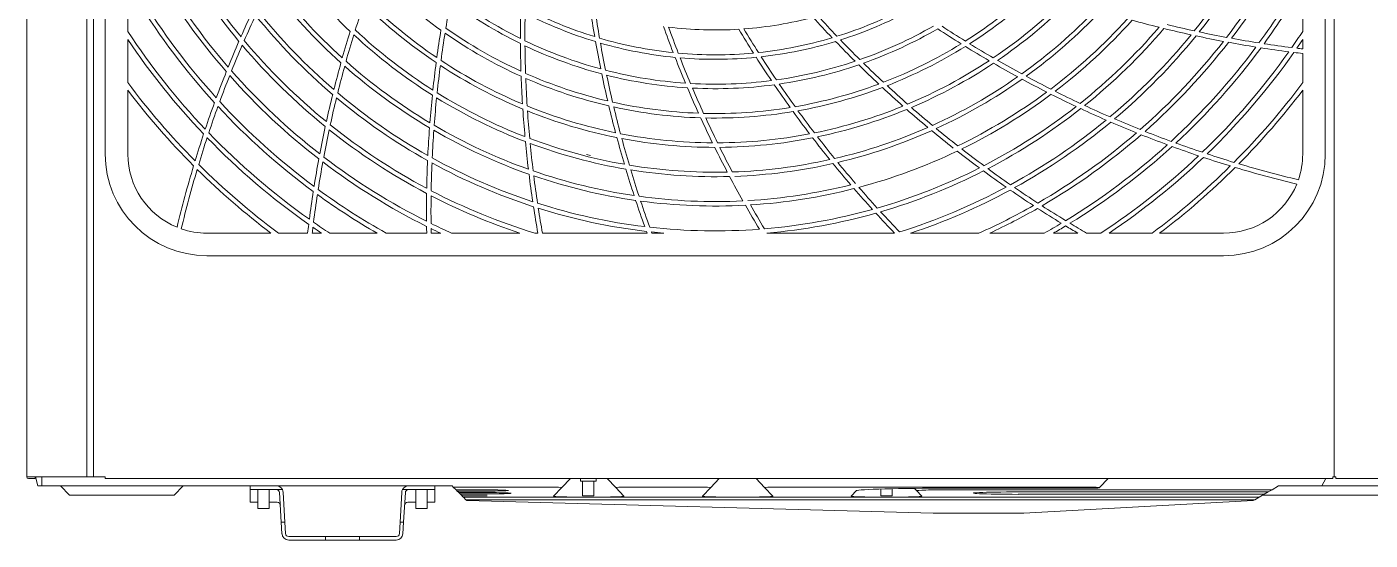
# Model space of a CAD drawing. Header units: millimetres. Extents: x -5096 to 255006, y -2833 to 77941.
# Drawn here: x 61442 to 62258, y 32285 to 32597 of the extents above; entities that cross this region are included whole.
import ezdxf

# ---------------------------------------------------------------- set-up
doc = ezdxf.new("R2010")
doc.units = ezdxf.units.MM
doc.layers.add('图框', color=7, linetype='Continuous', lineweight=0)

# ---------------------------------------------------------------- blocks, each defined once
blk = doc.blocks.new('A$C263F1397')
at = {"layer": '图框', "color": 7, "linetype": 'Continuous'}
for p, q in [((0, 0.112), (0, 5.2945)), ((2.3148, 0.112), (2.3148, 5.296)), ((2.3148, 5.2945), (2.3148, 0.112)), ((0.106, 0.112), (0.106, 5.278)), ((0.118, 0.112), (0.118, 5.278)), ((0.1388, 2.484), (0.1388, 0.684)), ((2.2988, 0.684), (2.2988, 2.484)), ((2.2588, 0.9853), (2.2588, 0.9014)), ((0.1788, 0.9014), (0.1788, 0.9266)), ((0.1788, 0.8107), (0.1788, 0.8869)), ((2.2588, 0.8869), (2.2588, 0.8704)), ((2.2588, 0.8623), (2.2588, 0.8107)), ((0.1788, 0.684), (0.1788, 0.7974)), ((2.2588, 0.7974), (2.2588, 0.684)), ((0.9908, 0.6836), (0.9976, 0.6816)), ((0.4322, 0.544), (0.3188, 0.544)), ((0.4971, 0.544), (0.4455, 0.544)), ((0.5217, 0.544), (0.5052, 0.544)), ((0.6201, 0.544), (0.5362, 0.544)), ((0.7079, 0.544), (0.6363, 0.544)), ((0.7327, 0.544), (0.7159, 0.544)), ((0.873, 0.544), (0.7519, 0.544)), ((0.9047, 0.544), (0.8992, 0.544)), ((1.0981, 0.544), (0.9129, 0.544)), ((1.1275, 0.544), (1.1066, 0.544)), ((1.5362, 0.544), (1.3102, 0.544)), ((1.6857, 0.544), (1.5647, 0.544)), ((1.8013, 0.544), (1.7049, 0.544)), ((1.8604, 0.544), (1.8175, 0.544)), ((1.9014, 0.544), (1.8762, 0.544)), ((1.9921, 0.544), (1.9159, 0.544)), ((2.1188, 0.544), (2.0055, 0.544)), ((0.3188, 0.504), (2.1188, 0.504)), ((0, 0.112), (0, 0.112)), ((0, 0.112), (0.0988, 0.112)), ((0.0148, 0.1092), (0.0028, 0.1092)), ((0.0148, 0.112), (0.0148, 0.1092)), ((0.0194, 0.096), (0.0151, 0.112)), ((0.0268, 0.096), (0.0194, 0.096)), ((0.0268, 0.112), (0.0268, 0.096)), ((0.0404, 0.096), (0.0268, 0.096)), ((0.3952, 0.096), (0.0404, 0.096)), ((0.0595, 0.096), (0.0755, 0.08)), ((0.0988, 0.112), (0.1388, 0.112)), ((0.1388, 0.112), (0.1388, 0.112)), ((0.1388, 0.112), (0.1388, 0.112)), ((0.1388, 0.1092), (0.1388, 0.112)), ((0.1388, 0.112), (0.1388, 0.112)), ((2.312, 0.1092), (0.1388, 0.1092)), ((0.2608, 0.08), (0.2768, 0.096)), ((0.3952, 0.0896), (0.3952, 0.096)), ((0.3952, 0.096), (0.4072, 0.096)), ((0.4419, 0.096), (0.4072, 0.096)), ((0.6757, 0.096), (0.4419, 0.096)), ((0.7104, 0.096), (0.6757, 0.096)), ((0.7104, 0.096), (0.7224, 0.096)), ((0.7224, 0.096), (0.7224, 0.0896)), ((0.7528, 0.096), (0.7224, 0.096)), ((0.7224, 0.096), (0.7224, 0.0896)), ((0.7528, 0.096), (0.7548, 0.094)), ((0.9622, 0.1092), (0.9472, 0.0934)), ((0.9802, 0.1092), (0.9802, 0.1048)), ((1.0078, 0.1048), (0.9802, 0.1048)), ((0.984, 0.1048), (0.984, 0.0784)), ((1.004, 0.0784), (1.004, 0.1048)), ((1.0078, 0.1048), (1.0078, 0.1092)), ((1.0274, 0.1092), (1.0425, 0.0934)), ((1.2258, 0.1092), (1.2108, 0.0934)), ((1.291, 0.1092), (1.3061, 0.0934)), ((1.9142, 0.1092), (1.8991, 0.0933)), ((2.2045, 0.0893), (2.2161, 0.096)), ((2.2161, 0.096), (2.2924, 0.096)), ((2.2161, 0.096), (2.3348, 0.096)), ((2.2997, 0.1092), (2.2924, 0.096)), ((2.2924, 0.096), (2.4387, 0.096)), ((2.312, 0.112), (2.312, 0.112)), ((2.312, 0.112), (2.312, 0.1092)), ((2.312, 0.112), (2.312, 0.112)), ((2.312, 0.112), (2.312, 0.112)), ((2.312, 0.112), (2.3148, 0.112)), ((2.3148, 0.112), (2.3176, 0.112)), ((2.3176, 0.112), (2.3176, 0.112)), ((2.3176, 0.112), (2.3176, 0.112)), ((2.3176, 0.1092), (2.3176, 0.112)), ((2.3176, 0.112), (2.3176, 0.112)), ((2.6708, 0.1092), (2.3176, 0.1092)), ((0.1015, 0.08), (0.0755, 0.08)), ((0.2348, 0.08), (0.1015, 0.08)), ((0.2608, 0.08), (0.2348, 0.08)), ((0.3952, 0.0839), (0.3952, 0.0896)), ((0.4072, 0.0896), (0.3952, 0.0896)), ((0.3952, 0.0756), (0.3952, 0.0839)), ((0.3952, 0.0672), (0.3952, 0.0756)), ((0.4419, 0.0896), (0.4072, 0.0896)), ((0.4088, 0.0896), (0.4088, 0.056)), ((0.4288, 0.056), (0.4288, 0.0896)), ((0.4525, 0.0896), (0.4419, 0.0896)), ((0.4505, 0.032), (0.4475, 0.0843)), ((0.4539, 0.0847), (0.457, 0.032)), ((0.6637, 0.0847), (0.6607, 0.032)), ((0.6757, 0.0896), (0.6651, 0.0896)), ((0.6671, 0.032), (0.6701, 0.0843)), ((0.7104, 0.0896), (0.6757, 0.0896)), ((0.6888, 0.0896), (0.6888, 0.056)), ((0.7088, 0.056), (0.7088, 0.0896)), ((0.7224, 0.0896), (0.7104, 0.0896)), ((0.7224, 0.0896), (0.7224, 0.0839)), ((0.7224, 0.0756), (0.7224, 0.0839)), ((0.7224, 0.0756), (0.7224, 0.0672)), ((0.7548, 0.094), (0.7598, 0.089)), ((0.9238, 0.094), (0.7548, 0.094)), ((0.7598, 0.089), (0.7619, 0.0869)), ((0.7598, 0.089), (0.8148, 0.089)), ((0.8148, 0.0869), (0.7619, 0.0869)), ((0.7619, 0.0869), (0.7646, 0.0843)), ((0.7646, 0.0843), (0.7669, 0.082)), ((0.7646, 0.0843), (0.8148, 0.0843)), ((0.7669, 0.082), (0.7693, 0.0796)), ((0.8148, 0.082), (0.7669, 0.082)), ((0.7693, 0.0796), (0.7718, 0.077)), ((0.7693, 0.0796), (0.8148, 0.0796)), ((0.7718, 0.077), (0.7728, 0.0761)), ((0.8148, 0.077), (0.7718, 0.077)), ((0.7728, 0.0761), (2.1816, 0.0761)), ((0.7728, 0.0761), (0.7772, 0.0716)), ((0.7772, 0.0716), (0.7788, 0.0701)), ((0.7772, 0.0716), (2.1739, 0.0716)), ((0.9472, 0.0934), (0.9324, 0.0778)), ((1.004, 0.0784), (0.984, 0.0784)), ((1.0572, 0.0778), (1.0425, 0.0934)), ((1.1874, 0.094), (1.0658, 0.094)), ((1.2108, 0.0934), (1.196, 0.0778)), ((1.3208, 0.0778), (1.3061, 0.0934)), ((1.8748, 0.094), (1.3294, 0.094)), ((1.4689, 0.0877), (1.4596, 0.0778)), ((1.512, 0.0905), (1.512, 0.0784)), ((1.532, 0.0784), (1.512, 0.0784)), ((1.532, 0.0784), (1.532, 0.091)), ((1.5713, 0.0917), (1.5751, 0.0877)), ((1.5844, 0.0778), (1.5751, 0.0877)), ((1.8748, 0.092), (1.634, 0.092)), ((1.634, 0.0893), (2.2045, 0.0893)), ((2.1978, 0.0854), (1.7548, 0.0854)), ((1.7548, 0.0812), (2.1904, 0.0812)), ((1.8991, 0.0933), (1.8984, 0.0926)), ((2.1739, 0.0716), (2.1712, 0.0701)), ((2.1816, 0.0761), (2.1739, 0.0716)), ((2.1904, 0.0812), (2.1816, 0.0761)), ((2.2467, 0.08), (2.1884, 0.08)), ((2.1904, 0.0812), (2.1978, 0.0854)), ((2.2045, 0.0893), (2.1978, 0.0854)), ((2.5088, 0.08), (2.2467, 0.08)), ((0.4088, 0.0672), (0.3952, 0.0672)), ((0.4288, 0.056), (0.4088, 0.056)), ((0.4432, 0.0672), (0.4288, 0.0672)), ((0.6888, 0.0672), (0.6744, 0.0672)), ((0.7088, 0.056), (0.6888, 0.056)), ((0.7224, 0.0672), (0.7088, 0.0672)), ((1.6048, 0.048), (0.7788, 0.0701)), ((1.6048, 0.048), (1.7649, 0.048)), ((1.7649, 0.048), (2.1712, 0.0701)), ((0.4517, 0.0113), (0.4505, 0.032)), ((0.457, 0.032), (0.4505, 0.032)), ((0.457, 0.032), (0.4581, 0.0117)), ((0.6607, 0.032), (0.6595, 0.0117)), ((0.6671, 0.032), (0.6607, 0.032)), ((0.6659, 0.0113), (0.6671, 0.032)), ((0.4637, 0.0064), (0.5168, 0.0064)), ((0.5168, 0), (0.4637, 0)), ((0.5168, 0.0064), (0.5288, 0.0064)), ((0.5288, 0), (0.5168, 0)), ((0.5288, 0.0064), (0.5288, 0)), ((0.5288, 0.0064), (0.5888, 0.0064)), ((0.5288, 0), (0.5888, 0)), ((0.5888, 0.0064), (0.6008, 0.0064)), ((0.5888, 0), (0.5888, 0.0064)), ((0.6008, 0), (0.5888, 0)), ((0.6008, 0.0064), (0.6539, 0.0064)), ((0.6539, 0), (0.6008, 0))]:
    blk.add_line(p, q, dxfattribs=at)
for centre, radius, start, end in [((1.2188, 1.584), 1.088, 321.2108, 331.9892), ((1.2188, 1.584), 1.096, 321.4205, 332.2022), ((1.2188, 1.584), 1.14, 322.5552, 333.3539), ((1.2188, 1.584), 1.148, 322.7583, 333.5599), ((1.2188, 1.584), 1.096, 208.9205, 219.7022), ((1.2188, 1.584), 1.088, 208.7108, 219.4892), ((1.2188, 1.584), 0.94, 215.8432, 226.55), ((1.2188, 1.584), 1.148, 210.2583, 221.0599), ((1.2188, 1.584), 1.14, 210.0552, 220.8539), ((1.2188, 1.584), 0.836, 223.8366, 234.476), ((1.2188, 1.584), 1.192, 323.8591, 330.7485), ((1.2188, 1.584), 0.992, 217.3472, 228.0819), ((1.2188, 1.584), 0.984, 217.1203, 227.851), ((1.2188, 1.584), 0.828, 302.3195, 312.9527), ((1.2188, 1.584), 1.2, 324.0564, 330.0736), ((1.2188, 1.584), 1.2, 211.5564, 222.3761), ((1.2188, 1.584), 1.192, 211.3591, 222.176), ((1.2188, 1.584), 0.88, 225.2604, 235.9305), ((2.7155, 0.584), 2, 169.2966, 170.6982), ((1.2188, 1.584), 0.784, 233.2982, 243.8962), ((1.2188, 1.584), 0.776, 233.0114, 243.6024), ((1.2188, 1.584), 0.836, 302.5866, 313.226), ((1.2188, 1.584), 0.88, 304.0104, 314.6805), ((1.2188, 1.584), 0.888, 304.2616, 314.9369), ((2.2188, 0.0874), 2.008, 154.9673, 156.3735), ((2.2188, 0.0874), 2, 155.0812, 156.4886), ((1.2188, 1.584), 1.044, 218.7863, 229.5457), ((1.2188, 1.584), 1.036, 218.5687, 229.3245), ((2.4916, 0.3112), 2, 161.3582, 162.7591), ((1.2188, 1.584), 0.888, 225.5116, 236.1869), ((2.8818, 0.8952), 2.008, 178.7731, 180.1785), ((2.8818, 0.8952), 2, 178.8875, 180.2916), ((1.2188, 1.584), 0.732, 242.62, 253.1699), ((1.2188, 1.584), 0.724, 242.3088, 252.8506), ((2.9842, 1.2329), 2.008, 188.3566, 189.7672), ((2.9842, 1.2329), 2, 188.4733, 189.8818), ((2.8818, 2.2729), 2, 222.2233, 223.6318), ((1.2188, 1.584), 0.724, 287.3088, 297.8505), ((1.2188, 1.584), 0.732, 287.62, 298.1699), ((1.2188, 1.584), 0.932, 305.6053, 316.3075), ((1.2188, 1.584), 0.94, 305.8432, 316.55), ((1.2188, 1.584), 0.932, 226.8553, 237.5575), ((1.2188, 1.584), 0.828, 234.8195, 245.4528), ((3.0188, 1.584), 2.008, 199.6066, 201.0172), ((1.2188, 1.584), 0.68, 263.0174, 273.5107), ((3.0188, 1.584), 2, 199.7233, 201.1318), ((2.9842, 1.9352), 2.008, 210.8566, 212.2672), ((1.2188, 1.584), 0.68, 274.2674, 284.7607), ((2.9842, 1.9352), 2, 210.9733, 212.3818), ((2.8818, 2.2729), 2.008, 222.1066, 223.5172), ((1.2188, 1.584), 0.776, 289.2614, 299.8523), ((1.2188, 1.584), 0.784, 289.5482, 300.1462), ((2.7155, 2.584), 2.008, 236.6837, 238.086), ((2.7155, 2.584), 2, 236.7966, 238.1982), ((1.2188, 1.584), 0.984, 307.1203, 317.851), ((1.2188, 1.584), 0.992, 307.3472, 318.0819), ((1.2188, 1.584), 1.036, 308.5687, 319.3245), ((1.2188, 1.584), 1.044, 308.7863, 319.5457), ((2.4916, 2.8568), 2.008, 254.5583, 255.9619), ((2.4916, 2.8568), 2.008, 256.2173, 257.6235), ((2.4916, 2.8568), 2, 256.3312, 257.7386), ((1.2188, 1.584), 1.244, 213.2785, 223.4618), ((1.2188, 1.584), 1.252, 213.8323, 223.6567), ((2.2188, 0.0874), 2.008, 156.6295, 158.0392), ((1.2188, 1.584), 1.088, 219.9608, 230.7392), ((2.4916, 0.3112), 2.008, 162.9017, 164.3033), ((2.4916, 0.3112), 2, 163.0139, 164.4161), ((1.2188, 1.584), 0.94, 227.0932, 237.8), ((2.7155, 0.584), 2.008, 170.8408, 172.2417), ((2.7155, 0.584), 2, 170.9529, 172.3536), ((1.2188, 1.584), 0.836, 235.0866, 245.726), ((2.8818, 0.8952), 2.008, 180.4337, 181.836), ((1.2188, 1.584), 0.776, 244.2614, 254.8525), ((2.9842, 1.2329), 2.008, 190.0231, 191.4285), ((1.2188, 1.584), 0.724, 253.5588, 264.1006), ((2.9842, 1.2329), 2, 190.1375, 191.5416), ((1.2188, 1.584), 0.732, 253.87, 264.4199), ((1.2188, 1.584), 0.724, 276.0588, 286.6005), ((1.2188, 1.584), 0.732, 276.37, 286.9199), ((2.8818, 2.2729), 2.008, 223.7731, 225.1785), ((2.8818, 2.2729), 2, 223.8875, 225.2916), ((1.2188, 1.584), 1.088, 309.9608, 320.7392), ((1.2188, 1.584), 1.096, 310.1705, 320.9522), ((1.2188, 1.584), 1.14, 311.3052, 322.1039), ((1.2188, 1.584), 1.148, 311.5083, 322.3099), ((2.4916, 2.8568), 2.008, 257.8795, 259.2892), ((2.4916, 2.8568), 2, 257.9948, 259.4059), ((2.4916, 2.8568), 2.008, 259.5459, 260.9598), ((2.4916, 2.8568), 2, 259.6628, 261.0783), ((1.2188, 1.584), 1.244, 325.1282, 326.7215), ((1.2188, 1.584), 1.252, 325.3208, 326.1677), ((2.2188, 0.0874), 2, 156.7448, 158.1559), ((1.2188, 1.584), 1.096, 220.1705, 230.9522), ((2.8818, 0.8952), 2, 180.5466, 181.9482), ((1.2188, 1.584), 0.784, 244.5482, 255.1462), ((1.2188, 1.584), 0.724, 264.8088, 275.3506), ((2.9842, 1.9352), 2, 212.6375, 214.0416), ((1.2188, 1.584), 0.828, 291.0695, 301.7028), ((1.2188, 1.584), 0.836, 291.3366, 301.976), ((2.7155, 2.584), 2.008, 238.3408, 239.7416), ((2.7155, 2.584), 2, 238.4529, 239.8536), ((1.2188, 1.584), 1.192, 312.6091, 323.426), ((1.2188, 1.584), 1.2, 312.8064, 323.6261), ((1.2188, 1.584), 1.244, 313.8782, 324.7118), ((1.2188, 1.584), 1.252, 314.0708, 324.9067), ((2.4916, 2.8568), 2.008, 261.2173, 262.636), ((2.4916, 2.8568), 2, 261.3361, 262.7565), ((2.4916, 2.8568), 2.008, 262.8945, 263.3426), ((2.4916, 2.8568), 2, 263.0153, 263.3158), ((2.4916, 0.3112), 2.008, 164.5583, 165.9619), ((2.4916, 0.3112), 2, 164.6713, 166.0756), ((1.2188, 1.584), 0.992, 228.5972, 239.3319), ((1.2188, 1.584), 0.984, 228.3703, 239.101), ((2.7155, 0.584), 2.008, 172.4963, 173.897), ((2.7155, 0.584), 2, 172.6082, 174.0091), ((1.2188, 1.584), 0.888, 236.7616, 247.4369), ((1.2188, 1.584), 0.88, 236.5104, 247.1805), ((1.2188, 1.584), 0.776, 255.5114, 266.1025), ((3.0188, 1.584), 2.008, 201.2731, 202.6785), ((1.2188, 1.584), 0.732, 265.12, 275.6699), ((3.0188, 1.584), 2, 201.3875, 202.7916), ((2.9842, 1.9352), 2.008, 212.5231, 213.9285), ((1.2188, 1.584), 0.776, 278.0114, 288.6023), ((1.2188, 1.584), 0.784, 278.2982, 288.8962), ((2.8818, 2.2729), 2.008, 225.4337, 226.836), ((2.8818, 2.2729), 2, 225.5466, 226.9482), ((1.2188, 1.584), 0.88, 292.7604, 303.4305), ((1.2188, 1.584), 0.888, 293.0116, 303.6869), ((2.7155, 2.584), 2.008, 239.9963, 241.397), ((2.7155, 2.584), 2, 240.1082, 241.5091), ((1.2188, 1.584), 1.296, 216.6335, 224.7164), ((2.2188, 0.0874), 2.008, 158.2959, 159.7098), ((2.2188, 0.0874), 2, 158.4128, 159.8283), ((1.2188, 1.584), 1.148, 221.5083, 232.3099), ((1.2188, 1.584), 1.14, 221.3052, 232.1039), ((2.8818, 0.8952), 2.008, 182.0908, 183.4917), ((1.2188, 1.584), 0.828, 246.0695, 256.7028), ((2.8818, 0.8952), 2, 182.2029, 183.6036), ((1.2188, 1.584), 0.836, 246.3366, 256.976), ((2.9842, 1.2329), 2.008, 191.6837, 193.086), ((1.2188, 1.584), 0.784, 255.7982, 266.3962), ((2.9842, 1.2329), 2, 191.7966, 193.1982), ((1.2188, 1.584), 0.776, 266.7614, 277.3524), ((1.2188, 1.584), 0.932, 294.3553, 305.0575), ((1.2188, 1.584), 0.94, 294.5932, 305.3), ((2.7155, 2.584), 2.008, 241.6517, 243.0533), ((2.7155, 2.584), 2, 241.7639, 243.1661), ((1.2188, 1.584), 1.296, 315.1178, 323.3665), ((1.2188, 1.584), 1.304, 217.1036, 224.9069), ((2.4916, 0.3112), 2.008, 166.2173, 167.6235), ((1.2188, 1.584), 1.036, 229.8187, 240.5745), ((2.7155, 0.584), 2.008, 174.1517, 175.5533), ((1.2188, 1.584), 0.932, 238.1053, 248.8075), ((3.0188, 1.584), 2.008, 202.9337, 204.336), ((1.2188, 1.584), 0.784, 267.0482, 277.6462), ((3.0188, 1.584), 2, 203.0466, 204.4482), ((2.9842, 1.9352), 2.008, 214.1837, 215.586), ((2.9842, 1.9352), 2, 214.2966, 215.6982), ((1.2188, 1.584), 0.828, 279.8195, 290.4528), ((1.2188, 1.584), 0.836, 280.0866, 290.726), ((2.8818, 2.2729), 2.008, 227.0908, 228.4916), ((2.8818, 2.2729), 2, 227.2029, 228.6036), ((1.2188, 1.584), 0.984, 295.8703, 306.601), ((1.2188, 1.584), 0.992, 296.0972, 306.8319), ((2.7155, 2.584), 2.008, 243.3083, 244.7119), ((2.7155, 2.584), 2, 243.4213, 244.8256), ((1.2188, 1.584), 1.304, 315.3061, 322.8964), ((2.2188, 0.0874), 2.008, 159.9673, 161.386), ((2.2188, 0.0874), 2, 160.0861, 161.5065), ((1.2188, 1.584), 1.2, 222.8064, 233.6261), ((1.2188, 1.584), 1.192, 222.6091, 233.426), ((2.4916, 0.3112), 2, 166.3312, 167.7386), ((1.2188, 1.584), 1.044, 230.0363, 240.7957), ((2.7155, 0.584), 2, 174.2639, 175.6661), ((1.2188, 1.584), 0.94, 238.3432, 249.05), ((2.8818, 0.8952), 2.008, 183.7463, 185.147), ((1.2188, 1.584), 0.88, 247.7604, 258.4305), ((2.9842, 1.2329), 2.008, 193.3408, 194.7417), ((1.2188, 1.584), 0.828, 257.3195, 267.9528), ((1.2188, 1.584), 0.836, 257.5866, 268.226), ((2.9842, 1.2329), 2, 193.4529, 194.8536), ((1.2188, 1.584), 0.828, 268.5695, 279.2028), ((1.2188, 1.584), 0.88, 281.5104, 292.1805), ((1.2188, 1.584), 0.888, 281.7616, 292.4369), ((2.8818, 2.2729), 2.008, 228.7463, 230.147), ((2.8818, 2.2729), 2, 228.8582, 230.2591), ((1.2188, 1.584), 1.036, 297.3187, 308.0745), ((1.2188, 1.584), 1.044, 297.5363, 308.2957), ((2.7155, 2.584), 2.008, 244.9673, 246.3735), ((2.7155, 2.584), 2, 245.0812, 246.4886), ((1.2188, 1.584), 0.888, 248.0116, 258.6869), ((2.8818, 0.8952), 2, 183.8582, 185.2591), ((3.0188, 1.584), 2.008, 204.5908, 205.9917), ((1.2188, 1.584), 0.836, 268.8366, 279.476), ((3.0188, 1.584), 2, 204.7029, 206.1036), ((2.9842, 1.9352), 2.008, 215.8408, 217.2417), ((2.9842, 1.9352), 2, 215.9529, 217.3536), ((1.2188, 1.584), 1.088, 298.7108, 309.4892), ((1.2188, 1.584), 1.096, 298.9205, 309.7022), ((2.7155, 2.584), 2.008, 246.6295, 248.0392), ((2.7155, 2.584), 2, 246.7448, 248.1559), ((2.2188, 0.0874), 2.008, 161.6445, 163.0686), ((1.2188, 1.584), 1.244, 223.8782, 234.7118), ((2.4916, 0.3112), 2.008, 167.8795, 169.2892), ((2.4916, 0.3112), 2, 167.9948, 169.4059), ((1.2188, 1.584), 1.096, 231.4205, 242.2022), ((1.2188, 1.584), 1.088, 231.2108, 241.9892), ((2.7155, 0.584), 2.008, 175.8083, 177.2119), ((2.7155, 0.584), 2, 175.9213, 177.3256), ((1.2188, 1.584), 0.992, 239.8472, 250.5819), ((1.2188, 1.584), 0.984, 239.6203, 250.351), ((1.2188, 1.584), 0.88, 259.0104, 269.6805), ((1.2188, 1.584), 0.88, 270.2604, 280.9305), ((2.9842, 1.9352), 2, 217.6082, 219.0091), ((1.2188, 1.584), 0.932, 283.1053, 293.8075), ((1.2188, 1.584), 0.94, 283.3432, 294.05), ((2.8818, 2.2729), 2.008, 230.4017, 231.8033), ((2.8818, 2.2729), 2, 230.5139, 231.9161), ((1.2188, 1.584), 1.14, 300.0552, 310.8539), ((1.2188, 1.584), 1.148, 300.2583, 311.0599), ((2.7155, 2.584), 2.008, 248.2959, 249.7098), ((2.7155, 2.584), 2, 248.4128, 249.8283), ((2.2188, 0.0874), 2, 161.7653, 163.1913), ((1.2188, 1.584), 1.252, 224.0708, 234.9067), ((2.8818, 0.8952), 2.008, 185.4017, 186.8033), ((1.2188, 1.584), 0.932, 249.3553, 260.0575), ((2.8818, 0.8952), 2, 185.5139, 186.9161), ((1.2188, 1.584), 0.94, 249.5932, 260.3), ((2.9842, 1.2329), 2.008, 194.9963, 196.397), ((2.9842, 1.2329), 2, 195.1082, 196.5091), ((1.2188, 1.584), 0.888, 259.2616, 269.9369), ((3.0188, 1.584), 2.008, 206.2463, 207.647), ((1.2188, 1.584), 0.888, 270.5116, 281.1869), ((3.0188, 1.584), 2, 206.3582, 207.7591), ((2.9842, 1.9352), 2.008, 217.4963, 218.897), ((2.8818, 2.2729), 2, 232.1713, 233.5756), ((1.2188, 1.584), 1.192, 301.3591, 312.176), ((1.2188, 1.584), 1.2, 301.5564, 312.3761), ((2.7155, 2.584), 2.008, 249.9673, 251.386), ((2.7155, 2.584), 2, 250.0861, 251.5065), ((0.3188, 0.684), 0.18, 180, 270), ((0.3188, 0.684), 0.14, 180, 247.7956), ((2.4916, 0.3112), 2.008, 169.5459, 170.9598), ((2.4916, 0.3112), 2, 169.6628, 171.0783), ((1.2188, 1.584), 1.148, 232.7583, 243.5599), ((1.2188, 1.584), 1.14, 232.5552, 243.3539), ((2.7155, 0.584), 2.008, 177.4673, 178.8735), ((2.7155, 0.584), 2, 177.5812, 178.9886), ((1.2188, 1.584), 1.044, 241.2863, 252.0457), ((1.2188, 1.584), 1.036, 241.0687, 251.8245), ((1.2188, 1.584), 0.932, 271.8553, 282.5575), ((1.2188, 1.584), 0.94, 272.0932, 282.8), ((2.9842, 1.9352), 2.008, 219.1517, 220.5533), ((2.9842, 1.9352), 2, 219.2639, 220.6661), ((1.2188, 1.584), 0.992, 284.8472, 295.5819), ((2.8818, 2.2729), 2.008, 232.0583, 233.4619), ((1.2188, 1.584), 1.244, 303.2785, 313.4618), ((1.2188, 1.584), 1.252, 303.8323, 313.6567), ((2.7155, 2.584), 2.008, 251.6445, 253.0686), ((2.7155, 2.584), 2, 251.7653, 253.1913), ((2.1188, 0.684), 0.18, 270, 0), ((2.7155, 2.584), 2, 253.4512, 256.5794), ((2.1188, 0.684), 0.14, 341.0958, 0), ((2.2188, 0.0874), 2.008, 163.3281, 166.5506), ((2.2188, 0.0874), 2, 163.4512, 166.5794), ((1.2188, 1.584), 1.304, 225.3061, 232.8964), ((1.2188, 1.584), 1.296, 225.1178, 233.3665), ((2.8818, 0.8952), 2.008, 187.0583, 188.4619), ((1.2188, 1.584), 0.984, 250.8703, 261.601), ((2.8818, 0.8952), 2, 187.1713, 188.5756), ((1.2188, 1.584), 0.992, 251.0972, 261.8319), ((2.9842, 1.2329), 2.008, 196.6517, 198.0533), ((1.2188, 1.584), 0.932, 260.6053, 271.3075), ((2.9842, 1.2329), 2, 196.7639, 198.1661), ((1.2188, 1.584), 0.94, 260.8432, 271.55), ((3.0188, 1.584), 2.008, 207.9017, 209.3033), ((1.2188, 1.584), 1.036, 286.0687, 296.8245), ((1.2188, 1.584), 1.044, 286.2863, 297.0457), ((2.8818, 2.2729), 2.008, 233.7173, 235.1235), ((2.8818, 2.2729), 2, 233.8312, 235.2386), ((1.2188, 1.584), 1.296, 306.6335, 314.7164), ((1.2188, 1.584), 1.304, 307.1036, 314.9069), ((2.7155, 2.584), 2.008, 253.3281, 256.5506), ((1.2188, 1.584), 1.192, 233.8591, 240.7485), ((1.2188, 1.584), 1.088, 242.4608, 252.9174), ((1.2188, 1.584), 0.984, 273.3703, 284.101), ((1.2188, 1.584), 0.992, 273.5972, 284.3319), ((2.9842, 1.9352), 2.008, 220.8083, 222.2119), ((2.9842, 1.9352), 2, 220.9213, 222.3256), ((1.2188, 1.584), 1.088, 287.4608, 298.2392), ((1.2188, 1.584), 1.096, 288.3947, 298.4522), ((2.8818, 2.2729), 2.008, 235.3795, 236.7892), ((2.8818, 2.2729), 2, 235.4948, 236.9059), ((2.1188, 0.684), 0.14, 270, 337.7956), ((2.4916, 0.3112), 2.008, 171.2173, 172.636), ((2.4916, 0.3112), 2, 171.3361, 172.7565), ((1.2188, 1.584), 1.2, 234.0564, 240.0736), ((2.7155, 0.584), 2.008, 179.1295, 180.5392), ((2.7155, 0.584), 2, 179.2448, 180.6559), ((1.2188, 1.584), 1.096, 242.6705, 251.6053), ((1.2188, 1.584), 1.036, 252.3187, 263.0745), ((2.9842, 1.2329), 2.008, 198.3083, 199.7119), ((1.2188, 1.584), 0.984, 262.1203, 272.851), ((2.9842, 1.2329), 2, 198.4213, 199.8256), ((1.2188, 1.584), 0.992, 262.3472, 273.0819), ((2.8818, 0.8952), 2.008, 188.7173, 190.072), ((1.2188, 1.584), 1.044, 252.5363, 263.2957), ((2.8818, 0.8952), 2, 188.8312, 190.1127), ((3.0188, 1.584), 2.008, 209.5583, 210.9619), ((3.0188, 1.584), 2, 209.6713, 211.0756), ((1.2188, 1.584), 1.036, 274.8187, 285.5745), ((1.2188, 1.584), 1.044, 275.0194, 285.7957), ((2.9842, 1.9352), 2.008, 222.4673, 223.853), ((2.9842, 1.9352), 2, 222.5812, 223.9886), ((1.2188, 1.584), 1.14, 294.1775, 299.6039), ((1.2188, 1.584), 1.148, 295.0521, 299.8099), ((2.8818, 2.2729), 2.008, 237.0459, 238.4598), ((2.8818, 2.2729), 2, 237.1628, 238.5783), ((0.3188, 0.684), 0.14, 251.0958, 270), ((2.4916, 0.3112), 2.008, 172.8945, 173.3426), ((2.4916, 0.3112), 2, 173.0153, 173.3158), ((1.2188, 1.584), 1.252, 235.3208, 236.1677), ((1.2188, 1.584), 1.244, 235.1282, 236.7215), ((2.7155, 0.584), 2.008, 180.7959, 181.1407), ((1.2188, 1.584), 1.14, 243.8052, 245.8225), ((1.2188, 1.584), 1.148, 244.0083, 244.9479), ((2.7155, 0.584), 2, 180.9128, 181.1452), ((2.9842, 1.2329), 2.008, 199.9673, 200.0626), ((1.2188, 1.584), 1.036, 263.5687, 274.3245), ((1.2188, 1.584), 1.192, 299.2515, 300.926), ((1.2188, 1.584), 1.2, 299.9264, 301.1261), ((2.8818, 2.2729), 2.008, 238.7173, 239.4258), ((2.8818, 2.2729), 2, 238.8361, 239.816), ((2.9842, 1.2329), 2, 200.0812, 200.1463), ((1.2188, 1.584), 1.044, 263.7863, 264.9829), ((0.0028, 0.112), 0.00281, 180, 269.8368), ((0.0028, 0.112), 0.00281, 269.8368, 270), ((0.4419, 0.084), 0.012, 27.8181, 90), ((0.6757, 0.084), 0.012, 90, 152.1819), ((0.4419, 0.084), 0.0056, 3.3385, 90), ((0.4419, 0.084), 0.012, 3.3385, 27.8181), ((0.6757, 0.084), 0.012, 152.1819, 176.6615), ((0.6757, 0.084), 0.0056, 90, 176.6615), ((0.9294, -0.1258), 0.2198, 85.3721, 91.4698), ((1.0596, -0.1039), 0.198, 88.1931, 94.9651), ((1.193, -0.1258), 0.2198, 85.3721, 91.4698), ((1.3232, -0.1039), 0.198, 88.1931, 94.9651), ((1.8811, -0.1199), 0.214, 85.1598, 91.6771), ((0.4432, 0.0616), 0.0056, 3.3385, 90), ((0.6744, 0.0616), 0.0056, 90, 176.6615), ((0.4637, 0.012), 0.012, 183.3385, 270), ((0.4637, 0.012), 0.0056, 183.3385, 270), ((0.6539, 0.012), 0.0056, 270, 356.6615), ((0.6539, 0.012), 0.012, 270, 356.6615)]:
    blk.add_arc(centre, radius, start, end, dxfattribs=at)
for centre, major_axis, ratio, start_param, end_param in [((0.8148, 0.088), (-0.038, 0), 0.026875, 1.570796, 4.712389), ((0.8148, 0.0831), (-0.0429, 0), 0.026875, 1.570796, 4.712389), ((0.9948, 0.0778), (-0.0624, 0), 0.026874, -0.025525, 3.167118), ((1.2584, 0.0778), (-0.0624, 0), 0.026874, -0.025525, 3.167118), ((1.522, 0.0778), (-0.0624, 0), 0.026874, -0.025525, 3.167118), ((1.634, 0.0876), (0.1651, 0), 0.026874, 1.570796, 3.116067), ((1.634, 0.0877), (0.059, 0), 0.026874, 1.570796, 3.167118), ((1.7548, 0.0833), (0.0787, 0), 0.026875, 1.570796, 4.712389), ((1.8748, 0.0926), (0.0236, 0), 0.026874, -1.570796, -0.025525)]:
    blk.add_ellipse(centre, major_axis=major_axis, ratio=ratio, start_param=start_param, end_param=end_param, dxfattribs=at)

msp = doc.modelspace()

# ---------------------------------------------------------------- block references
at = {"xscale": 343.2000000000116, "yscale": 343.1999999999971, "zscale": 343.2}
msp.add_blockref('A$C263F1397', (61441.76, 32284.82), dxfattribs=at)

doc.saveas('drawing.dxf')
